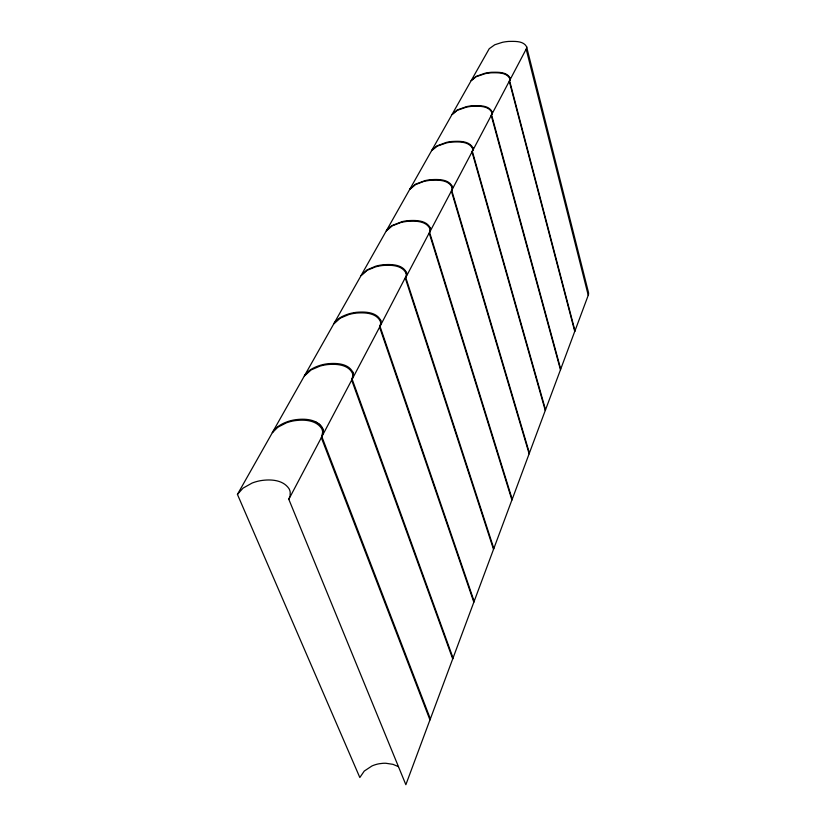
<?xml version="1.0" encoding="UTF-8"?>
<svg xmlns="http://www.w3.org/2000/svg" width="826" height="826" viewBox="0 0 826 826"><rect width="100%" height="100%" fill="white"/><g stroke="black" fill="none" stroke-linecap="round" stroke-linejoin="round"><path stroke-width="1.24" d="M406.371 272.312C402.2 264.144 391.049 264.165 383.088 264.764A48.156 42.116 29.5 0 0 375.52 266.261L367.023 269.895L361.045 275.554L451.874 114.773L457.367 110.271L466.391 107.163A48.517 42.436 29.5 0 1 472.844 106.255C479.194 106.162 488.28 105.728 491.718 112.212A5.462 4.77 29.5 0 1 491.222 115.361L560.462 369.811L574.968 330.792L509.58 80.69A5.142 4.502 29.5 0 0 510.065 77.851M512.213 499.276L529.394 453.071L451.729 190.383A6.876 6.009 29.5 0 0 452.359 186.335M529.383 453.123L545.521 409.789L472.338 151.303L491.274 115.392M430.356 718.93L512.192 499.214L429.592 232.354L472.018 151.912A6.05 5.286 29.5 0 0 472.575 148.329M545.49 409.923L560.462 369.811M474.145 601.338L380.022 326.353L406.175 275.977A7.145 6.247 29.5 0 0 405.979 273.065M453.03 657.981L352.155 379.217L379.588 327.179L380.6 323.73A7.775 6.804 29.5 0 0 380.249 321.149C375.964 312.672 364.503 312.404 356.212 313.095A48.207 42.157 29.5 0 0 348.809 314.561L340.312 318.113L333.694 324.019L272.312 432.648C275.812 426.825 282.182 423.459 288.439 421.363A48.693 42.591 29.5 0 1 294.614 419.856C304.216 418.4 317.504 418.772 322.584 428.58M237.434 494.402L243.02 488.145L252.095 483.055A48.992 42.849 29.5 0 1 260.51 480.68C270.288 479.059 282.967 479.627 289.017 488.693A10.79 9.437 29.5 0 1 290.194 492.1L290.122 495.683L288.811 499.317L405.855 784.7L430.336 718.868L321.851 436.665L322.625 431.967A9.623 8.415 29.5 0 0 321.582 428.446C315.78 419.773 303.627 419.401 294.283 420.764A48.579 42.487 29.5 0 0 286.467 422.798L277.887 427.187L272.332 432.69L237.434 494.402L359.826 777.524L364.266 771.061L371.927 765.981A34.578 30.242 29.5 0 1 379.217 763.751L382.851 763.317A31.243 27.32 29.5 0 1 385.856 763.265L392.949 764.339L398.442 766.642M429.974 719.962L321.335 437.646L322.966 433.629L323.028 430.139A9.458 8.27 29.5 0 0 321.779 426.97L319.445 424.285L315.181 421.652M545.284 410.543L472.018 151.912M574.979 330.854L588.236 295.285A5.999 5.245 29.5 0 0 588.453 292.363L526.565 46.648C523.219 40.67 514.67 41.393 508.754 41.424A48.91 42.776 29.5 0 0 502.322 42.343L494.753 44.769L489.229 48.724L452.029 114.463L457.108 110.013L466.401 106.668A48.517 42.436 29.5 0 1 473.153 105.687C479.503 105.604 488.589 105.16 492.017 111.644M429.613 232.189L405.762 277.546L493.824 548.505M321.593 437.13L351.68 380.115L352.826 375.685A8.652 7.568 29.5 0 0 352.372 373.145C347.942 364.318 336.12 363.781 327.468 364.596A48.28 42.229 29.5 0 0 319.858 366.155L311.113 369.924L304.34 376.016C307.633 370.399 313.901 367.384 319.868 365.422A48.29 42.229 29.5 0 1 327.86 363.729C336.523 362.903 348.407 363.409 352.847 372.258M288.811 499.317L321.335 437.646M526.616 46.648A4.491 3.934 29.5 0 1 526.152 49.168L491.584 114.814L560.689 369.098M380.672 320.333C376.388 311.836 364.875 311.598 356.574 312.3A48.187 42.147 29.5 0 0 348.799 313.89C343.079 315.697 337.07 318.485 333.807 323.771L361.065 275.595L367.281 270.236L375.541 266.881A48.187 42.147 29.5 0 1 382.758 265.497C390.698 264.909 401.818 264.919 405.969 273.065M430.16 227.769C426.092 219.933 415.282 220.181 407.641 220.687A48.342 42.281 29.5 0 0 402.117 221.636L392.02 225.539L388.468 228.152L386.31 230.898L392.278 225.859L400.311 222.69A48.218 42.167 29.5 0 1 407.342 221.368C414.962 220.872 425.741 220.656 429.788 228.472A6.938 6.071 29.5 0 1 429.582 232.168M452.245 186.346C448.27 178.839 437.79 179.273 430.449 179.707A48.445 42.374 29.5 0 0 425.07 180.615L415.241 184.312L409.768 189.361L415.509 184.611L423.315 181.606A48.28 42.229 29.5 0 1 430.17 180.347C437.501 179.923 447.94 179.5 451.905 186.996M472.823 147.73C468.91 140.523 458.76 141.143 451.688 141.514A48.579 42.487 29.5 0 0 446.443 142.382L436.892 145.903L431.616 150.611L437.15 146.171L446.422 142.919A48.589 42.498 29.5 0 1 451.43 142.113C458.482 141.752 468.61 141.153 472.493 148.339M509.983 77.851C506.606 71.635 497.789 72.223 491.666 72.275A48.713 42.601 29.5 0 0 485.079 73.225L476.024 76.415L471.15 80.628L476.292 76.653L485.079 73.69A48.724 42.611 29.5 0 1 491.377 72.802C497.5 72.75 506.317 72.161 509.704 78.387M351.68 380.115L452.72 658.942M379.588 327.179L473.845 602.237M405.36 278.31L493.535 549.404M429.221 233.066L511.924 500.06M529.146 453.866L451.378 191.043A6.722 5.875 29.5 0 0 451.998 186.986M574.751 331.463L509.291 81.227A4.946 4.326 29.5 0 0 509.766 78.387M526.183 49.188L588.236 295.285M353.043 372.237A10.852 9.489 29.5 0 1 351.752 379.557M380.858 320.323A9.675 8.456 29.5 0 1 379.671 326.683M406.526 272.301A8.663 7.579 29.5 0 1 405.442 277.856M472.937 147.72A6.371 5.575 29.5 0 1 472.1 151.561M492.131 111.644A5.792 5.07 29.5 0 1 491.356 115.062M430.274 227.759A7.63 6.67 29.5 0 1 429.53 232.312M322.605 428.57A10.015 8.756 29.5 0 1 323.131 432.339"/></g></svg>
